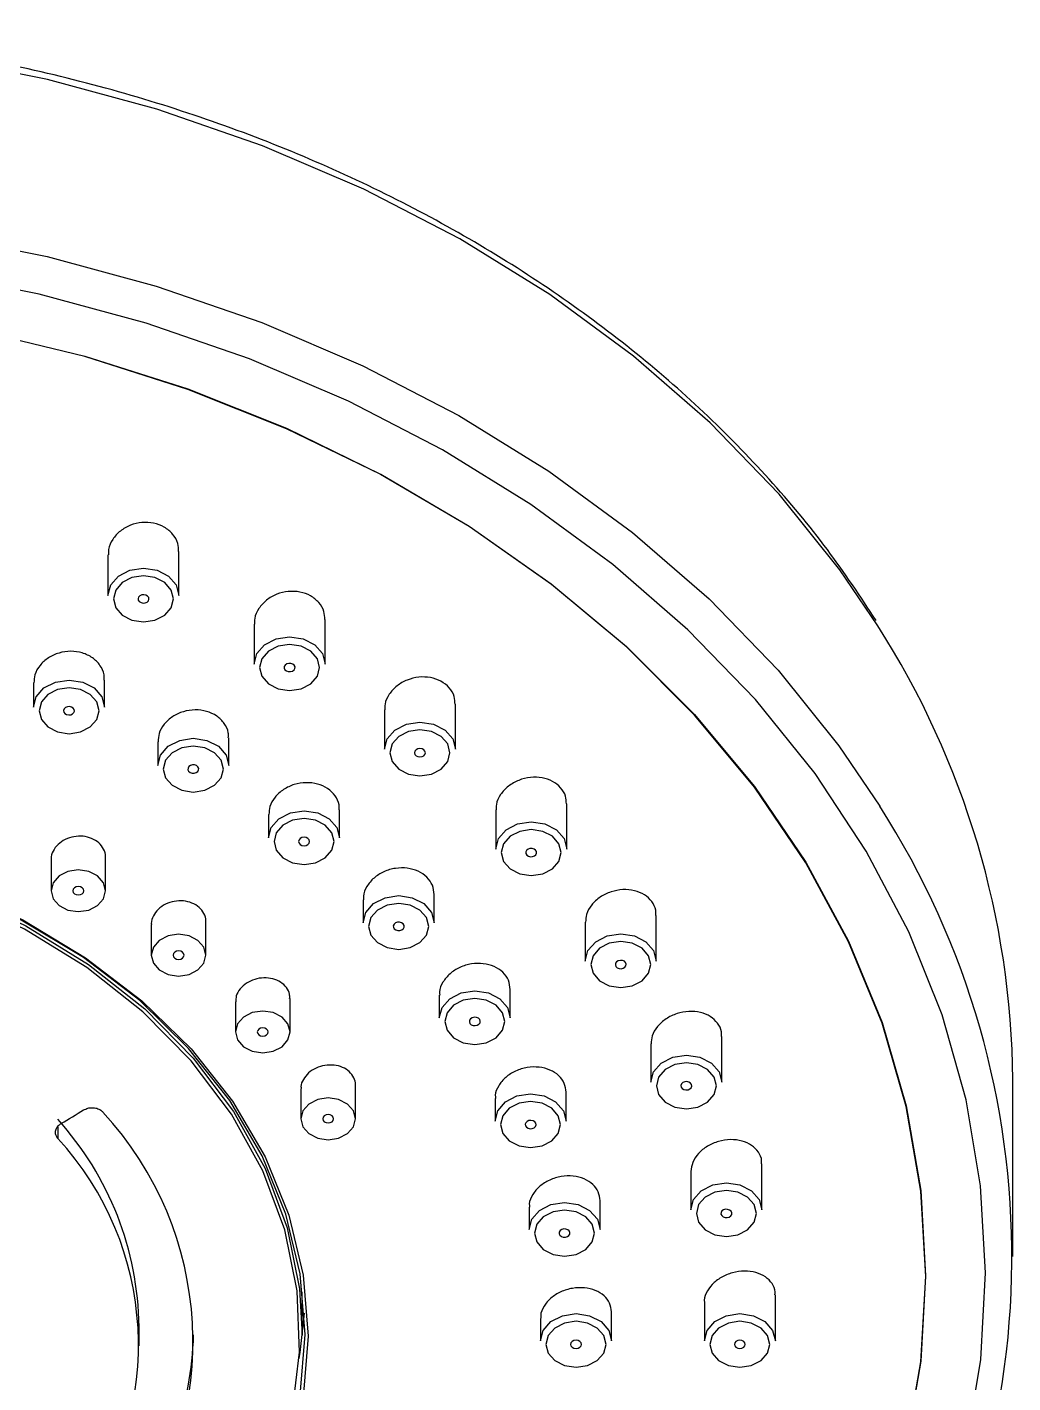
# Model space of a CAD drawing. Extents: x -2463 to 697, y 0 to 2315.
# Drawn here: x -1622.96 to -1586.85, y 1181.13 to 1230.79 of the extents above; entities that cross this region are included whole.
import ezdxf

# ---------------------------------------------------------------- set-up
doc = ezdxf.new("R2010")
doc.units = 0
doc.header["$LTSCALE"] = 10
doc.header["$MEASUREMENT"] = 0
doc.layers.get('0').update_dxf_attribs({"linetype": 'CONTINUOUS'})

msp = doc.modelspace()

# ---------------------------------------------------------------- linework, layer by layer
at = {"color": 7, "linetype": 'Continuous', "lineweight": 25}
for p, q in [((-1619.995, 1211.46), (-1619.995, 1209.977)), ((-1617.395, 1209.977), (-1617.395, 1211.587)), ((-1614.643, 1208.929), (-1614.643, 1207.464)), ((-1612.043, 1207.464), (-1612.043, 1209.094)), ((-1622.719, 1206.77), (-1622.719, 1205.881)), ((-1620.119, 1205.881), (-1620.119, 1206.877)), ((-1609.87, 1205.79), (-1609.87, 1204.342)), ((-1607.27, 1204.342), (-1607.27, 1205.988)), ((-1615.57, 1203.746), (-1615.57, 1204.758)), ((-1618.17, 1204.618), (-1618.17, 1203.746)), ((-1603.194, 1200.685), (-1603.194, 1202.346)), ((-1614.113, 1201.95), (-1614.113, 1201.092)), ((-1611.513, 1201.092), (-1611.513, 1202.118)), ((-1605.794, 1202.119), (-1605.794, 1200.685)), ((-1622.081, 1200.288), (-1622.081, 1199.16)), ((-1620.081, 1199.16), (-1620.081, 1200.373)), ((-1610.648, 1198.83), (-1610.648, 1197.984)), ((-1608.048, 1197.984), (-1608.048, 1199.023)), ((-1599.914, 1196.586), (-1599.914, 1198.257)), ((-1618.409, 1197.917), (-1618.409, 1196.799)), ((-1616.409, 1196.799), (-1616.409, 1198.022)), ((-1602.514, 1198.007), (-1602.514, 1196.586)), ((-1607.86, 1195.336), (-1607.86, 1194.499)), ((-1605.26, 1194.499), (-1605.26, 1195.548)), ((-1615.328, 1195.096), (-1615.328, 1193.986)), ((-1613.328, 1193.986), (-1613.328, 1195.217)), ((-1597.512, 1192.143), (-1597.512, 1193.824)), ((-1600.112, 1193.557), (-1600.112, 1192.143)), ((-1612.931, 1191.909), (-1612.931, 1190.806)), ((-1610.931, 1190.806), (-1610.931, 1192.044)), ((-1603.218, 1190.723), (-1603.218, 1191.78)), ((-1586.854, 1185.76), (-1586.854, 1192.247)), ((-1605.818, 1191.553), (-1605.818, 1190.723)), ((-1598.647, 1188.875), (-1598.647, 1187.468)), ((-1596.047, 1187.468), (-1596.047, 1189.153)), ((-1601.973, 1186.749), (-1601.973, 1187.81)), ((-1604.573, 1187.574), (-1604.573, 1186.749)), ((-1612.879, 1182.885), (-1612.879, 1184.474)), ((-1595.554, 1182.675), (-1595.554, 1184.362)), ((-1598.154, 1184.08), (-1598.154, 1182.675)), ((-1604.154, 1183.498), (-1604.154, 1182.675)), ((-1601.554, 1182.675), (-1601.554, 1183.737)), ((-1618.854, 1182.488), (-1618.854, 1183.189))]:
    msp.add_line(p, q, dxfattribs=at)
at = {"color": 8, "linetype": 'Continuous', "lineweight": 25}
msp.add_line((-1621.836, 1190.516), (-1621.836, 1190.089), dxfattribs=at)
at = {"color": 8, "linetype": 'Continuous', "lineweight": 25, "flags": 128}
for points in [[(-1591.801, 1208.857), (-1593.193, 1210.912), (-1595.417, 1213.682), (-1597.941, 1216.298), (-1600.745, 1218.74), (-1603.809, 1220.992), (-1607.112, 1223.036), (-1610.629, 1224.858), (-1614.335, 1226.445), (-1618.204, 1227.785), (-1622.207, 1228.869), (-1626.316, 1229.689), (-1630.501, 1230.239), (-1634.731, 1230.515), (-1638.977, 1230.515), (-1643.208, 1230.239), (-1647.393, 1229.689), (-1651.501, 1228.869), (-1655.505, 1227.785), (-1659.373, 1226.445), (-1663.08, 1224.858)], [(-1663.05, 1218.385), (-1659.347, 1219.968), (-1655.482, 1221.305), (-1651.483, 1222.386), (-1647.379, 1223.204), (-1643.2, 1223.753), (-1638.974, 1224.028), (-1634.734, 1224.028), (-1630.509, 1223.753), (-1626.329, 1223.204), (-1622.225, 1222.386), (-1618.226, 1221.305), (-1614.362, 1219.968), (-1610.659, 1218.385), (-1607.144, 1216.567), (-1603.844, 1214.528), (-1600.78, 1212.282), (-1597.976, 1209.845), (-1595.452, 1207.235), (-1593.226, 1204.47), (-1591.731, 1202.259)]]:
    msp.add_lwpolyline(points, dxfattribs=at)
at = {"color": 7, "linetype": 'Continuous', "lineweight": 25, "flags": 128}
for points in [[(-1588.547, 1178.828), (-1588.025, 1181.987), (-1587.854, 1185.167), (-1588.036, 1188.348), (-1588.569, 1191.505), (-1589.449, 1194.616), (-1590.67, 1197.659), (-1592.224, 1200.612), (-1594.098, 1203.453), (-1596.28, 1206.162), (-1598.754, 1208.72), (-1601.502, 1211.109), (-1604.504, 1213.31), (-1607.739, 1215.308), (-1611.183, 1217.09), (-1614.812, 1218.641), (-1618.599, 1219.951), (-1622.518, 1221.011), (-1626.54, 1221.812)], [(-1590.759, 1178.801), (-1590.226, 1181.903), (-1590.048, 1185.028), (-1590.226, 1188.153), (-1590.759, 1191.254), (-1591.643, 1194.308), (-1592.871, 1197.291), (-1594.433, 1200.181), (-1596.319, 1202.955), (-1598.513, 1205.594), (-1600.998, 1208.075), (-1603.757, 1210.381), (-1606.768, 1212.495), (-1610.007, 1214.399), (-1613.451, 1216.08), (-1617.073, 1217.524), (-1620.845, 1218.721), (-1624.74, 1219.662), (-1628.726, 1220.339), (-1632.775, 1220.747), (-1636.854, 1220.883)], [(-1624.741, 1219.684), (-1620.847, 1218.744), (-1617.075, 1217.547), (-1613.453, 1216.102), (-1610.009, 1214.422), (-1606.77, 1212.518), (-1603.76, 1210.405), (-1601.001, 1208.099), (-1598.516, 1205.617), (-1596.322, 1202.979), (-1594.437, 1200.205), (-1592.874, 1197.315), (-1591.646, 1194.332), (-1590.763, 1191.279), (-1590.23, 1188.178), (-1590.052, 1185.053), (-1590.23, 1181.928), (-1590.763, 1178.827)], [(-1619.995, 1209.977), (-1619.896, 1210.358), (-1619.614, 1210.681), (-1619.192, 1210.897), (-1618.695, 1210.973), (-1618.197, 1210.897), (-1617.775, 1210.681), (-1617.494, 1210.358), (-1617.395, 1209.977)], [(-1618.695, 1209.006), (-1618.274, 1209.07), (-1617.917, 1209.252), (-1617.678, 1209.526), (-1617.595, 1209.848), (-1617.678, 1210.171), (-1617.917, 1210.444), (-1618.274, 1210.627), (-1618.695, 1210.691), (-1619.116, 1210.627), (-1619.472, 1210.444), (-1619.711, 1210.171), (-1619.795, 1209.848), (-1619.711, 1209.526), (-1619.472, 1209.252), (-1619.116, 1209.07), (-1618.695, 1209.006)], [(-1618.785, 1209.712), (-1618.71, 1209.695), (-1618.633, 1209.702), (-1618.565, 1209.732), (-1618.516, 1209.779), (-1618.495, 1209.836), (-1618.504, 1209.895), (-1618.543, 1209.948), (-1618.604, 1209.985), (-1618.679, 1210.001), (-1618.756, 1209.994), (-1618.825, 1209.965), (-1618.873, 1209.918), (-1618.894, 1209.86), (-1618.885, 1209.801), (-1618.847, 1209.749), (-1618.785, 1209.712)], [(-1614.643, 1207.464), (-1614.544, 1207.846), (-1614.262, 1208.169), (-1613.84, 1208.384), (-1613.343, 1208.46), (-1612.845, 1208.384), (-1612.424, 1208.169), (-1612.142, 1207.846), (-1612.043, 1207.464)], [(-1613.343, 1206.493), (-1612.922, 1206.557), (-1612.565, 1206.74), (-1612.327, 1207.013), (-1612.243, 1207.336), (-1612.327, 1207.658), (-1612.565, 1207.932), (-1612.922, 1208.114), (-1613.343, 1208.179), (-1613.764, 1208.114), (-1614.121, 1207.932), (-1614.359, 1207.658), (-1614.443, 1207.336), (-1614.359, 1207.013), (-1614.121, 1206.74), (-1613.764, 1206.557), (-1613.343, 1206.493)], [(-1613.46, 1207.212), (-1613.39, 1207.187), (-1613.312, 1207.185), (-1613.238, 1207.205), (-1613.181, 1207.246), (-1613.148, 1207.3), (-1613.145, 1207.36), (-1613.172, 1207.416), (-1613.225, 1207.46), (-1613.296, 1207.485), (-1613.374, 1207.487), (-1613.447, 1207.466), (-1613.505, 1207.426), (-1613.537, 1207.372), (-1613.54, 1207.312), (-1613.513, 1207.256), (-1613.46, 1207.212)], [(-1622.719, 1205.881), (-1622.62, 1206.263), (-1622.338, 1206.586), (-1621.916, 1206.801), (-1621.419, 1206.877), (-1620.921, 1206.801), (-1620.499, 1206.586), (-1620.218, 1206.263), (-1620.119, 1205.881)], [(-1621.419, 1204.91), (-1620.998, 1204.974), (-1620.641, 1205.157), (-1620.402, 1205.43), (-1620.319, 1205.753), (-1620.402, 1206.075), (-1620.641, 1206.349), (-1620.998, 1206.531), (-1621.419, 1206.595), (-1621.84, 1206.531), (-1622.196, 1206.349), (-1622.435, 1206.075), (-1622.519, 1205.753), (-1622.435, 1205.43), (-1622.196, 1205.157), (-1621.84, 1204.974), (-1621.419, 1204.91)], [(-1621.509, 1205.616), (-1621.434, 1205.6), (-1621.357, 1205.607), (-1621.289, 1205.636), (-1621.24, 1205.683), (-1621.219, 1205.741), (-1621.228, 1205.8), (-1621.266, 1205.852), (-1621.328, 1205.889), (-1621.403, 1205.906), (-1621.48, 1205.899), (-1621.548, 1205.869), (-1621.597, 1205.822), (-1621.618, 1205.765), (-1621.609, 1205.706), (-1621.571, 1205.653), (-1621.509, 1205.616)], [(-1609.87, 1204.342), (-1609.771, 1204.723), (-1609.489, 1205.046), (-1609.067, 1205.262), (-1608.57, 1205.338), (-1608.072, 1205.262), (-1607.651, 1205.046), (-1607.369, 1204.723), (-1607.27, 1204.342)], [(-1618.17, 1203.746), (-1618.071, 1204.127), (-1617.789, 1204.45), (-1617.367, 1204.666), (-1616.87, 1204.742), (-1616.372, 1204.666), (-1615.95, 1204.45), (-1615.668, 1204.127), (-1615.57, 1203.746)], [(-1608.57, 1203.371), (-1608.149, 1203.435), (-1607.792, 1203.617), (-1607.554, 1203.891), (-1607.47, 1204.213), (-1607.554, 1204.536), (-1607.792, 1204.809), (-1608.149, 1204.992), (-1608.57, 1205.056), (-1608.991, 1204.992), (-1609.348, 1204.809), (-1609.586, 1204.536), (-1609.67, 1204.213), (-1609.586, 1203.891), (-1609.348, 1203.617), (-1608.991, 1203.435), (-1608.57, 1203.371)], [(-1616.87, 1202.775), (-1616.449, 1202.839), (-1616.092, 1203.022), (-1615.853, 1203.295), (-1615.77, 1203.617), (-1615.853, 1203.94), (-1616.092, 1204.213), (-1616.449, 1204.396), (-1616.87, 1204.46), (-1617.29, 1204.396), (-1617.647, 1204.213), (-1617.886, 1203.94), (-1617.97, 1203.617), (-1617.886, 1203.295), (-1617.647, 1203.022), (-1617.29, 1202.839), (-1616.87, 1202.775)], [(-1608.711, 1204.105), (-1608.646, 1204.072), (-1608.57, 1204.06), (-1608.493, 1204.072), (-1608.429, 1204.105), (-1608.385, 1204.154), (-1608.37, 1204.213), (-1608.385, 1204.272), (-1608.429, 1204.321), (-1608.493, 1204.355), (-1608.57, 1204.366), (-1608.646, 1204.355), (-1608.711, 1204.321), (-1608.755, 1204.272), (-1608.77, 1204.213), (-1608.755, 1204.154), (-1608.711, 1204.105)], [(-1616.987, 1203.493), (-1616.916, 1203.468), (-1616.838, 1203.466), (-1616.765, 1203.487), (-1616.708, 1203.527), (-1616.675, 1203.582), (-1616.672, 1203.641), (-1616.699, 1203.697), (-1616.752, 1203.741), (-1616.823, 1203.766), (-1616.901, 1203.769), (-1616.974, 1203.748), (-1617.031, 1203.707), (-1617.064, 1203.653), (-1617.067, 1203.593), (-1617.04, 1203.537), (-1616.987, 1203.493)], [(-1614.113, 1201.092), (-1614.014, 1201.473), (-1613.732, 1201.796), (-1613.31, 1202.012), (-1612.813, 1202.088), (-1612.315, 1202.012), (-1611.893, 1201.796), (-1611.612, 1201.473), (-1611.513, 1201.092)], [(-1612.813, 1200.12), (-1612.392, 1200.185), (-1612.035, 1200.367), (-1611.796, 1200.641), (-1611.713, 1200.963), (-1611.796, 1201.286), (-1612.035, 1201.559), (-1612.392, 1201.742), (-1612.813, 1201.806), (-1613.234, 1201.742), (-1613.59, 1201.559), (-1613.829, 1201.286), (-1613.913, 1200.963), (-1613.829, 1200.641), (-1613.59, 1200.367), (-1613.234, 1200.185), (-1612.813, 1200.12)], [(-1636.854, 1201.367), (-1633.939, 1201.232), (-1631.066, 1200.829), (-1628.278, 1200.163), (-1625.615, 1199.245), (-1623.116, 1198.088), (-1620.817, 1196.708), (-1618.751, 1195.126), (-1616.95, 1193.365), (-1615.439, 1191.45), (-1614.241, 1189.41), (-1613.372, 1187.274), (-1612.846, 1185.074), (-1612.669, 1182.841), (-1612.846, 1180.607)], [(-1612.955, 1180.682), (-1612.779, 1182.905), (-1612.955, 1185.128), (-1613.479, 1187.318), (-1614.344, 1189.444), (-1615.537, 1191.475), (-1617.041, 1193.381), (-1618.834, 1195.134), (-1620.89, 1196.709), (-1623.178, 1198.082), (-1625.666, 1199.235), (-1628.317, 1200.149), (-1631.093, 1200.811), (-1633.952, 1201.213), (-1636.854, 1201.347)], [(-1636.854, 1201.251), (-1633.908, 1201.112), (-1631.006, 1200.696), (-1628.194, 1200.011), (-1625.512, 1199.066), (-1623.002, 1197.875), (-1620.702, 1196.458), (-1618.648, 1194.834), (-1616.869, 1193.03), (-1615.393, 1191.071), (-1614.242, 1188.989), (-1613.434, 1186.814), (-1612.982, 1184.58), (-1612.879, 1182.885)], [(-1605.794, 1200.685), (-1605.695, 1201.067), (-1605.413, 1201.39), (-1604.991, 1201.605), (-1604.494, 1201.681), (-1603.996, 1201.605), (-1603.574, 1201.39), (-1603.293, 1201.067), (-1603.194, 1200.685)], [(-1604.494, 1199.714), (-1604.073, 1199.778), (-1603.716, 1199.961), (-1603.477, 1200.234), (-1603.394, 1200.557), (-1603.477, 1200.879), (-1603.716, 1201.153), (-1604.073, 1201.335), (-1604.494, 1201.4), (-1604.914, 1201.335), (-1605.271, 1201.153), (-1605.51, 1200.879), (-1605.594, 1200.557), (-1605.51, 1200.234), (-1605.271, 1199.961), (-1604.914, 1199.778), (-1604.494, 1199.714)], [(-1613.252, 1180.015), (-1612.981, 1182.258), (-1613.071, 1184.509), (-1613.522, 1186.735), (-1614.327, 1188.902), (-1615.473, 1190.977), (-1616.944, 1192.928), (-1618.716, 1194.725), (-1620.763, 1196.343), (-1623.054, 1197.755), (-1625.554, 1198.941), (-1628.226, 1199.882), (-1631.028, 1200.565), (-1633.919, 1200.979), (-1636.854, 1201.118)], [(-1612.954, 1200.855), (-1612.889, 1200.822), (-1612.813, 1200.81), (-1612.736, 1200.822), (-1612.671, 1200.855), (-1612.628, 1200.904), (-1612.613, 1200.963), (-1612.628, 1201.022), (-1612.671, 1201.071), (-1612.736, 1201.105), (-1612.813, 1201.116), (-1612.889, 1201.105), (-1612.954, 1201.071), (-1612.997, 1201.022), (-1613.013, 1200.963), (-1612.997, 1200.904), (-1612.954, 1200.855)], [(-1604.655, 1200.467), (-1604.598, 1200.426), (-1604.525, 1200.406), (-1604.447, 1200.408), (-1604.376, 1200.433), (-1604.323, 1200.477), (-1604.296, 1200.533), (-1604.299, 1200.593), (-1604.332, 1200.647), (-1604.389, 1200.688), (-1604.462, 1200.708), (-1604.54, 1200.706), (-1604.611, 1200.681), (-1604.664, 1200.637), (-1604.691, 1200.581), (-1604.688, 1200.521), (-1604.655, 1200.467)], [(-1621.081, 1198.394), (-1620.698, 1198.452), (-1620.374, 1198.618), (-1620.157, 1198.867), (-1620.081, 1199.16), (-1620.157, 1199.453), (-1620.374, 1199.701), (-1620.698, 1199.867), (-1621.081, 1199.926), (-1621.464, 1199.867), (-1621.788, 1199.701), (-1622.005, 1199.453), (-1622.081, 1199.16), (-1622.005, 1198.867), (-1621.788, 1198.618), (-1621.464, 1198.452), (-1621.081, 1198.394)], [(-1621.081, 1199.007), (-1621.004, 1199.018), (-1620.939, 1199.051), (-1620.896, 1199.101), (-1620.881, 1199.16), (-1620.896, 1199.218), (-1620.939, 1199.268), (-1621.004, 1199.301), (-1621.081, 1199.313), (-1621.157, 1199.301), (-1621.222, 1199.268), (-1621.266, 1199.218), (-1621.281, 1199.16), (-1621.266, 1199.101), (-1621.222, 1199.051), (-1621.157, 1199.018), (-1621.081, 1199.007)], [(-1610.648, 1197.984), (-1610.549, 1198.365), (-1610.267, 1198.688), (-1609.845, 1198.904), (-1609.348, 1198.98), (-1608.85, 1198.904), (-1608.428, 1198.688), (-1608.147, 1198.365), (-1608.048, 1197.984), (-1608.048, 1197.984)], [(-1609.348, 1197.013), (-1608.927, 1197.077), (-1608.57, 1197.259), (-1608.331, 1197.533), (-1608.248, 1197.855), (-1608.331, 1198.178), (-1608.57, 1198.451), (-1608.927, 1198.634), (-1609.348, 1198.698), (-1609.769, 1198.634), (-1610.125, 1198.451), (-1610.364, 1198.178), (-1610.448, 1197.855), (-1610.364, 1197.533), (-1610.125, 1197.259), (-1609.769, 1197.077), (-1609.348, 1197.013)], [(-1609.509, 1197.765), (-1609.452, 1197.725), (-1609.379, 1197.704), (-1609.301, 1197.706), (-1609.23, 1197.731), (-1609.177, 1197.775), (-1609.15, 1197.831), (-1609.153, 1197.891), (-1609.186, 1197.945), (-1609.243, 1197.986), (-1609.316, 1198.007), (-1609.394, 1198.004), (-1609.465, 1197.979), (-1609.518, 1197.935), (-1609.545, 1197.879), (-1609.542, 1197.82), (-1609.509, 1197.765)], [(-1617.409, 1196.033), (-1617.026, 1196.092), (-1616.702, 1196.258), (-1616.485, 1196.506), (-1616.409, 1196.799), (-1616.485, 1197.093), (-1616.702, 1197.341), (-1617.026, 1197.507), (-1617.409, 1197.565), (-1617.791, 1197.507), (-1618.116, 1197.341), (-1618.333, 1197.093), (-1618.409, 1196.799), (-1618.333, 1196.506), (-1618.116, 1196.258), (-1617.791, 1196.092), (-1617.409, 1196.033)], [(-1602.514, 1196.586), (-1602.415, 1196.967), (-1602.133, 1197.29), (-1601.711, 1197.506), (-1601.214, 1197.582), (-1600.716, 1197.506), (-1600.295, 1197.29), (-1600.013, 1196.967), (-1599.914, 1196.586), (-1599.914, 1196.586)], [(-1601.214, 1195.615), (-1600.793, 1195.679), (-1600.436, 1195.861), (-1600.198, 1196.135), (-1600.114, 1196.457), (-1600.198, 1196.78), (-1600.436, 1197.053), (-1600.793, 1197.236), (-1601.214, 1197.3), (-1601.635, 1197.236), (-1601.992, 1197.053), (-1602.23, 1196.78), (-1602.314, 1196.457), (-1602.23, 1196.135), (-1601.992, 1195.861), (-1601.635, 1195.679), (-1601.214, 1195.615)], [(-1617.409, 1196.646), (-1617.332, 1196.658), (-1617.267, 1196.691), (-1617.224, 1196.741), (-1617.209, 1196.799), (-1617.224, 1196.858), (-1617.267, 1196.908), (-1617.332, 1196.941), (-1617.409, 1196.953), (-1617.485, 1196.941), (-1617.55, 1196.908), (-1617.594, 1196.858), (-1617.609, 1196.799), (-1617.594, 1196.741), (-1617.55, 1196.691), (-1617.485, 1196.658), (-1617.409, 1196.646)], [(-1601.392, 1196.388), (-1601.344, 1196.341), (-1601.276, 1196.311), (-1601.198, 1196.304), (-1601.123, 1196.321), (-1601.062, 1196.358), (-1601.024, 1196.41), (-1601.015, 1196.469), (-1601.036, 1196.527), (-1601.084, 1196.574), (-1601.152, 1196.603), (-1601.23, 1196.61), (-1601.305, 1196.594), (-1601.366, 1196.557), (-1601.404, 1196.505), (-1601.413, 1196.445), (-1601.392, 1196.388)], [(-1607.86, 1194.499), (-1607.761, 1194.88), (-1607.479, 1195.203), (-1607.057, 1195.419), (-1606.56, 1195.495), (-1606.063, 1195.419), (-1605.641, 1195.203), (-1605.359, 1194.88), (-1605.26, 1194.499), (-1605.26, 1194.499)], [(-1614.328, 1193.22), (-1613.945, 1193.279), (-1613.62, 1193.445), (-1613.404, 1193.693), (-1613.328, 1193.986), (-1613.404, 1194.28), (-1613.62, 1194.528), (-1613.945, 1194.694), (-1614.328, 1194.752), (-1614.71, 1194.694), (-1615.035, 1194.528), (-1615.251, 1194.28), (-1615.328, 1193.986), (-1615.251, 1193.693), (-1615.035, 1193.445), (-1614.71, 1193.279), (-1614.328, 1193.22)], [(-1606.56, 1193.528), (-1606.139, 1193.592), (-1605.782, 1193.775), (-1605.544, 1194.048), (-1605.46, 1194.371), (-1605.544, 1194.693), (-1605.782, 1194.966), (-1606.139, 1195.149), (-1606.56, 1195.213), (-1606.981, 1195.149), (-1607.338, 1194.966), (-1607.576, 1194.693), (-1607.66, 1194.371), (-1607.576, 1194.048), (-1607.338, 1193.775), (-1606.981, 1193.592), (-1606.56, 1193.528)], [(-1606.738, 1194.301), (-1606.69, 1194.254), (-1606.622, 1194.225), (-1606.544, 1194.218), (-1606.469, 1194.234), (-1606.408, 1194.271), (-1606.37, 1194.323), (-1606.361, 1194.383), (-1606.382, 1194.44), (-1606.43, 1194.487), (-1606.498, 1194.516), (-1606.576, 1194.523), (-1606.651, 1194.507), (-1606.712, 1194.47), (-1606.75, 1194.418), (-1606.759, 1194.359), (-1606.738, 1194.301)], [(-1614.328, 1193.833), (-1614.251, 1193.845), (-1614.186, 1193.878), (-1614.143, 1193.928), (-1614.128, 1193.986), (-1614.143, 1194.045), (-1614.186, 1194.095), (-1614.251, 1194.128), (-1614.328, 1194.14), (-1614.404, 1194.128), (-1614.469, 1194.095), (-1614.512, 1194.045), (-1614.528, 1193.986), (-1614.512, 1193.928), (-1614.469, 1193.878), (-1614.404, 1193.845), (-1614.328, 1193.833)], [(-1600.112, 1192.143), (-1600.013, 1192.525), (-1599.731, 1192.848), (-1599.309, 1193.064), (-1598.812, 1193.139), (-1598.314, 1193.064), (-1597.893, 1192.848), (-1597.611, 1192.525), (-1597.512, 1192.143), (-1597.512, 1192.143)], [(-1598.812, 1191.172), (-1598.391, 1191.236), (-1598.034, 1191.419), (-1597.796, 1191.692), (-1597.712, 1192.015), (-1597.796, 1192.337), (-1598.034, 1192.611), (-1598.391, 1192.793), (-1598.812, 1192.858), (-1599.233, 1192.793), (-1599.59, 1192.611), (-1599.828, 1192.337), (-1599.912, 1192.015), (-1599.828, 1191.692), (-1599.59, 1191.419), (-1599.233, 1191.236), (-1598.812, 1191.172)], [(-1599.002, 1191.968), (-1598.964, 1191.915), (-1598.903, 1191.878), (-1598.828, 1191.862), (-1598.75, 1191.869), (-1598.682, 1191.898), (-1598.634, 1191.945), (-1598.613, 1192.003), (-1598.622, 1192.062), (-1598.66, 1192.114), (-1598.721, 1192.151), (-1598.796, 1192.168), (-1598.874, 1192.161), (-1598.942, 1192.131), (-1598.99, 1192.084), (-1599.011, 1192.027), (-1599.002, 1191.968)], [(-1611.931, 1190.04), (-1611.548, 1190.099), (-1611.224, 1190.265), (-1611.007, 1190.513), (-1610.931, 1190.806), (-1611.007, 1191.099), (-1611.224, 1191.348), (-1611.548, 1191.514), (-1611.931, 1191.572), (-1612.313, 1191.514), (-1612.638, 1191.348), (-1612.855, 1191.099), (-1612.931, 1190.806), (-1612.855, 1190.513), (-1612.638, 1190.265), (-1612.313, 1190.099), (-1611.931, 1190.04)], [(-1605.818, 1190.723), (-1605.719, 1191.104), (-1605.438, 1191.427), (-1605.016, 1191.643), (-1604.518, 1191.719), (-1604.021, 1191.643), (-1603.599, 1191.427), (-1603.317, 1191.104), (-1603.218, 1190.723)], [(-1604.518, 1189.752), (-1604.097, 1189.816), (-1603.74, 1189.999), (-1603.502, 1190.272), (-1603.418, 1190.595), (-1603.502, 1190.917), (-1603.74, 1191.19), (-1604.097, 1191.373), (-1604.518, 1191.437), (-1604.939, 1191.373), (-1605.296, 1191.19), (-1605.535, 1190.917), (-1605.618, 1190.595), (-1605.535, 1190.272), (-1605.296, 1189.999), (-1604.939, 1189.816), (-1604.518, 1189.752)], [(-1611.931, 1190.653), (-1611.854, 1190.665), (-1611.789, 1190.698), (-1611.746, 1190.748), (-1611.731, 1190.806), (-1611.746, 1190.865), (-1611.789, 1190.915), (-1611.854, 1190.948), (-1611.931, 1190.96), (-1612.007, 1190.948), (-1612.072, 1190.915), (-1612.116, 1190.865), (-1612.131, 1190.806), (-1612.116, 1190.748), (-1612.072, 1190.698), (-1612.007, 1190.665), (-1611.931, 1190.653)], [(-1604.709, 1190.547), (-1604.67, 1190.495), (-1604.609, 1190.458), (-1604.534, 1190.442), (-1604.457, 1190.449), (-1604.388, 1190.478), (-1604.34, 1190.525), (-1604.319, 1190.583), (-1604.328, 1190.642), (-1604.366, 1190.694), (-1604.428, 1190.731), (-1604.503, 1190.747), (-1604.58, 1190.74), (-1604.648, 1190.711), (-1604.697, 1190.664), (-1604.718, 1190.607), (-1604.709, 1190.547)], [(-1598.647, 1187.468), (-1598.548, 1187.849), (-1598.266, 1188.172), (-1597.844, 1188.388), (-1597.347, 1188.464), (-1596.849, 1188.388), (-1596.427, 1188.172), (-1596.146, 1187.849), (-1596.047, 1187.468)], [(-1597.347, 1186.497), (-1596.926, 1186.561), (-1596.569, 1186.744), (-1596.33, 1187.017), (-1596.247, 1187.34), (-1596.33, 1187.662), (-1596.569, 1187.935), (-1596.926, 1188.118), (-1597.347, 1188.182), (-1597.768, 1188.118), (-1598.125, 1187.935), (-1598.363, 1187.662), (-1598.447, 1187.34), (-1598.363, 1187.017), (-1598.125, 1186.744), (-1597.768, 1186.561), (-1597.347, 1186.497)], [(-1604.573, 1186.749), (-1604.474, 1187.13), (-1604.192, 1187.453), (-1603.77, 1187.669), (-1603.273, 1187.745), (-1602.775, 1187.669), (-1602.354, 1187.453), (-1602.072, 1187.13), (-1601.973, 1186.749), (-1601.973, 1186.749)], [(-1603.273, 1185.778), (-1602.852, 1185.842), (-1602.495, 1186.025), (-1602.257, 1186.298), (-1602.173, 1186.621), (-1602.257, 1186.943), (-1602.495, 1187.216), (-1602.852, 1187.399), (-1603.273, 1187.463), (-1603.694, 1187.399), (-1604.051, 1187.216), (-1604.289, 1186.943), (-1604.373, 1186.621), (-1604.289, 1186.298), (-1604.051, 1186.025), (-1603.694, 1185.842), (-1603.273, 1185.778)], [(-1597.544, 1187.316), (-1597.517, 1187.259), (-1597.464, 1187.216), (-1597.393, 1187.191), (-1597.315, 1187.188), (-1597.242, 1187.209), (-1597.185, 1187.249), (-1597.152, 1187.304), (-1597.149, 1187.364), (-1597.176, 1187.42), (-1597.229, 1187.464), (-1597.3, 1187.489), (-1597.378, 1187.491), (-1597.451, 1187.47), (-1597.509, 1187.43), (-1597.541, 1187.375), (-1597.544, 1187.316)], [(-1603.47, 1186.597), (-1603.443, 1186.54), (-1603.39, 1186.497), (-1603.32, 1186.472), (-1603.242, 1186.469), (-1603.168, 1186.49), (-1603.111, 1186.53), (-1603.078, 1186.585), (-1603.075, 1186.644), (-1603.102, 1186.701), (-1603.155, 1186.745), (-1603.226, 1186.77), (-1603.304, 1186.772), (-1603.377, 1186.751), (-1603.435, 1186.711), (-1603.467, 1186.656), (-1603.47, 1186.597)], [(-1612.992, 1182.031), (-1612.955, 1182.252), (-1612.801, 1183.69)], [(-1604.154, 1182.675), (-1604.055, 1183.056), (-1603.773, 1183.379), (-1603.352, 1183.595), (-1602.854, 1183.671), (-1602.357, 1183.595), (-1601.935, 1183.379), (-1601.653, 1183.056), (-1601.554, 1182.675)], [(-1602.854, 1181.704), (-1602.433, 1181.768), (-1602.076, 1181.95), (-1601.838, 1182.224), (-1601.754, 1182.546), (-1601.838, 1182.869), (-1602.076, 1183.142), (-1602.433, 1183.325), (-1602.854, 1183.389), (-1603.275, 1183.325), (-1603.632, 1183.142), (-1603.87, 1182.869), (-1603.954, 1182.546), (-1603.87, 1182.224), (-1603.632, 1181.95), (-1603.275, 1181.768), (-1602.854, 1181.704)], [(-1598.154, 1182.675), (-1598.055, 1183.056), (-1597.773, 1183.379), (-1597.352, 1183.595), (-1596.854, 1183.671), (-1596.357, 1183.595), (-1595.935, 1183.379), (-1595.653, 1183.056), (-1595.554, 1182.675)], [(-1596.854, 1181.704), (-1596.433, 1181.768), (-1596.076, 1181.95), (-1595.838, 1182.224), (-1595.754, 1182.546), (-1595.838, 1182.869), (-1596.076, 1183.142), (-1596.433, 1183.325), (-1596.854, 1183.389), (-1597.275, 1183.325), (-1597.632, 1183.142), (-1597.87, 1182.869), (-1597.954, 1182.546), (-1597.87, 1182.224), (-1597.632, 1181.95), (-1597.275, 1181.768), (-1596.854, 1181.704)], [(-1603.054, 1182.546), (-1603.039, 1182.487), (-1602.996, 1182.438), (-1602.931, 1182.405), (-1602.854, 1182.393), (-1602.778, 1182.405), (-1602.713, 1182.438), (-1602.669, 1182.487), (-1602.654, 1182.546), (-1602.669, 1182.605), (-1602.713, 1182.654), (-1602.778, 1182.688), (-1602.854, 1182.699), (-1602.931, 1182.688), (-1602.996, 1182.654), (-1603.039, 1182.605), (-1603.054, 1182.546)], [(-1597.054, 1182.546), (-1597.039, 1182.487), (-1596.996, 1182.438), (-1596.931, 1182.405), (-1596.854, 1182.393), (-1596.778, 1182.405), (-1596.713, 1182.438), (-1596.669, 1182.487), (-1596.654, 1182.546), (-1596.669, 1182.605), (-1596.713, 1182.654), (-1596.778, 1182.688), (-1596.854, 1182.699), (-1596.931, 1182.688), (-1596.996, 1182.654), (-1597.039, 1182.605), (-1597.054, 1182.546)]]:
    msp.add_lwpolyline(points, dxfattribs=at)
at = {"color": 7, "linetype": 'Continuous', "lineweight": 25}
for centre, radius, start, end in [((-1618.181, 1191.96), 31.328, 0.525, 32.6405), ((-1617.45, 1185.754), 30.559, 326.4827, 32.6898), ((-1630.389, 1183.049), 11.535, 0.6927, 42.1452), ((-1829.041, 1537.745), 404.315, 300.85093, 300.98629), ((-1629.305, 1182.618), 12.425, 323.7633, 42.7608), ((-1630.057, 1182.513), 11.18, 323.8598, 42.6643), ((-1629.464, 1183.317), 12.613, 323.8197, 358.0601)]:
    msp.add_arc(centre, radius, start, end, dxfattribs=at)
for points, knots in [([(-1591.86, 1209.055), (-1592.438, 1209.929), (-1593.618, 1211.714), (-1595.745, 1214.26), (-1598.139, 1216.711), (-1600.785, 1219.004), (-1603.657, 1221.128), (-1606.741, 1223.07), (-1610.015, 1224.816), (-1613.459, 1226.356), (-1617.051, 1227.68), (-1620.768, 1228.78), (-1624.587, 1229.649), (-1628.483, 1230.281), (-1632.431, 1230.673), (-1636.408, 1230.822), (-1640.388, 1230.728), (-1644.346, 1230.39), (-1648.256, 1229.811), (-1652.095, 1228.994), (-1655.838, 1227.945), (-1659.461, 1226.67), (-1662.942, 1225.176), (-1666.259, 1223.473), (-1669.39, 1221.572), (-1672.315, 1219.484), (-1675.014, 1217.221), (-1677.478, 1214.802), (-1679.657, 1212.229), (-1681.096, 1210.321), (-1681.719, 1209.246), (-1681.8, 1209.106)], [0, 0, 0, 0, 0.0340097, 0.069483, 0.1049875, 0.1405187, 0.1760712, 0.2116394, 0.2472185, 0.2828055, 0.3183969, 0.3539909, 0.389586, 0.4251816, 0.4607775, 0.4963741, 0.5319717, 0.5675708, 0.6031716, 0.6387747, 0.6743803, 0.7099883, 0.7455983, 0.7812089, 0.8168177, 0.8524224, 0.8880185, 0.9236016, 0.959166, 0.9947047, 1, 1, 1, 1]), ([(-1617.408, 1211.586), (-1617.411, 1211.687), (-1617.42, 1211.914), (-1617.609, 1212.23), (-1617.918, 1212.489), (-1618.316, 1212.638), (-1618.751, 1212.663), (-1619.181, 1212.563), (-1619.56, 1212.347), (-1619.839, 1212.038), (-1619.988, 1211.724), (-1619.979, 1211.528), (-1619.976, 1211.46)], [0, 0, 0, 0, 0.085561, 0.193945, 0.300826, 0.406438, 0.511575, 0.617204, 0.72408, 0.832418, 0.941845, 1, 1, 1, 1]), ([(-1612.056, 1209.093), (-1612.059, 1209.192), (-1612.068, 1209.416), (-1612.256, 1209.725), (-1612.563, 1209.976), (-1612.958, 1210.118), (-1613.393, 1210.139), (-1613.823, 1210.035), (-1614.205, 1209.816), (-1614.486, 1209.505), (-1614.636, 1209.191), (-1614.627, 1208.996), (-1614.624, 1208.929)], [0, 0, 0, 0, 0.085077, 0.192789, 0.299021, 0.404297, 0.509544, 0.615676, 0.723227, 0.832155, 0.94178, 1, 1, 1, 1]), ([(-1620.137, 1206.877), (-1620.134, 1206.942), (-1620.124, 1207.132), (-1620.27, 1207.425), (-1620.546, 1207.707), (-1620.926, 1207.887), (-1621.357, 1207.949), (-1621.794, 1207.886), (-1622.192, 1207.704), (-1622.501, 1207.423), (-1622.692, 1207.096), (-1622.702, 1206.869), (-1622.706, 1206.769)], [0, 0, 0, 0, 0.055948, 0.164299, 0.271616, 0.377924, 0.483707, 0.589659, 0.696393, 0.804198, 0.912882, 1, 1, 1, 1]), ([(-1607.283, 1205.987), (-1607.287, 1206.083), (-1607.294, 1206.303), (-1607.48, 1206.604), (-1607.784, 1206.848), (-1608.177, 1206.985), (-1608.612, 1207.001), (-1609.044, 1206.895), (-1609.428, 1206.674), (-1609.711, 1206.363), (-1609.863, 1206.05), (-1609.854, 1205.857), (-1609.851, 1205.79)], [0, 0, 0, 0, 0.083948, 0.190966, 0.296666, 0.40181, 0.507361, 0.614104, 0.722323, 0.831672, 0.941308, 1, 1, 1, 1]), ([(-1615.588, 1204.758), (-1615.585, 1204.822), (-1615.575, 1205.009), (-1615.72, 1205.298), (-1615.995, 1205.573), (-1616.373, 1205.748), (-1616.803, 1205.804), (-1617.241, 1205.737), (-1617.64, 1205.553), (-1617.951, 1205.27), (-1618.143, 1204.943), (-1618.153, 1204.717), (-1618.157, 1204.617)], [0, 0, 0, 0, 0.055779, 0.163679, 0.270496, 0.376484, 0.482258, 0.588513, 0.695729, 0.803984, 0.912901, 1, 1, 1, 1]), ([(-1603.207, 1202.345), (-1603.21, 1202.438), (-1603.217, 1202.652), (-1603.399, 1202.944), (-1603.699, 1203.183), (-1604.09, 1203.315), (-1604.525, 1203.329), (-1604.959, 1203.221), (-1605.347, 1203), (-1605.632, 1202.69), (-1605.786, 1202.378), (-1605.778, 1202.187), (-1605.775, 1202.119)], [0, 0, 0, 0, 0.082061, 0.188433, 0.293766, 0.39897, 0.50498, 0.612384, 0.721193, 0.830785, 0.940205, 1, 1, 1, 1]), ([(-1611.531, 1202.118), (-1611.528, 1202.181), (-1611.518, 1202.366), (-1611.662, 1202.649), (-1611.935, 1202.917), (-1612.312, 1203.086), (-1612.741, 1203.138), (-1613.18, 1203.068), (-1613.581, 1202.882), (-1613.893, 1202.598), (-1614.086, 1202.271), (-1614.096, 1202.048), (-1614.101, 1201.949)], [0, 0, 0, 0, 0.055459, 0.162858, 0.269234, 0.375036, 0.48095, 0.587609, 0.695329, 0.803962, 0.912974, 1, 1, 1, 1]), ([(-1620.088, 1200.373), (-1620.086, 1200.387), (-1620.068, 1200.493), (-1620.144, 1200.69), (-1620.317, 1200.923), (-1620.586, 1201.088), (-1620.906, 1201.168), (-1621.246, 1201.155), (-1621.568, 1201.05), (-1621.839, 1200.863), (-1622.015, 1200.616), (-1622.093, 1200.411), (-1622.075, 1200.304), (-1622.073, 1200.289)], [0, 0, 0, 0, 0.015775, 0.123795, 0.231133, 0.33783, 0.444194, 0.55069, 0.657705, 0.765431, 0.873703, 0.98218, 1, 1, 1, 1]), ([(-1608.051, 1199.023), (-1608.063, 1199.137), (-1608.087, 1199.37), (-1608.303, 1199.67), (-1608.625, 1199.891), (-1609.03, 1200.005), (-1609.47, 1199.999), (-1609.899, 1199.873), (-1610.27, 1199.639), (-1610.527, 1199.323), (-1610.653, 1199.036), (-1610.635, 1198.873), (-1610.631, 1198.831)], [0, 0, 0, 0, 0.102843, 0.209317, 0.315167, 0.42106, 0.527648, 0.635283, 0.743863, 0.852887, 0.961638, 1, 1, 1, 1]), ([(-1616.416, 1198.023), (-1616.413, 1198.036), (-1616.395, 1198.14), (-1616.471, 1198.333), (-1616.643, 1198.562), (-1616.91, 1198.723), (-1617.23, 1198.801), (-1617.57, 1198.785), (-1617.893, 1198.679), (-1618.165, 1198.491), (-1618.342, 1198.245), (-1618.421, 1198.041), (-1618.403, 1197.934), (-1618.401, 1197.918)], [0, 0, 0, 0, 0.0150507, 0.1227384, 0.2297173, 0.3361929, 0.4425644, 0.5492889, 0.6566574, 0.7646975, 0.8731274, 0.9815113, 1, 1, 1, 1]), ([(-1599.933, 1198.257), (-1599.929, 1198.32), (-1599.92, 1198.501), (-1600.063, 1198.773), (-1600.334, 1199.026), (-1600.707, 1199.18), (-1601.136, 1199.219), (-1601.577, 1199.137), (-1601.981, 1198.94), (-1602.296, 1198.649), (-1602.488, 1198.321), (-1602.497, 1198.103), (-1602.502, 1198.007)], [0, 0, 0, 0, 0.055875, 0.161956, 0.26717, 0.372483, 0.478765, 0.586502, 0.695549, 0.805192, 0.914426, 1, 1, 1, 1]), ([(-1605.262, 1195.548), (-1605.275, 1195.662), (-1605.3, 1195.891), (-1605.517, 1196.185), (-1605.839, 1196.399), (-1606.245, 1196.507), (-1606.686, 1196.497), (-1607.115, 1196.368), (-1607.487, 1196.132), (-1607.742, 1195.818), (-1607.866, 1195.535), (-1607.848, 1195.377), (-1607.843, 1195.337)], [0, 0, 0, 0, 0.103645, 0.209746, 0.315528, 0.421686, 0.528753, 0.636882, 0.745756, 0.854744, 0.963123, 1, 1, 1, 1]), ([(-1613.342, 1195.217), (-1613.34, 1195.268), (-1613.334, 1195.409), (-1613.448, 1195.623), (-1613.662, 1195.822), (-1613.954, 1195.946), (-1614.287, 1195.983), (-1614.625, 1195.927), (-1614.932, 1195.784), (-1615.168, 1195.57), (-1615.31, 1195.328), (-1615.315, 1195.166), (-1615.317, 1195.096)], [0, 0, 0, 0, 0.059504, 0.16651, 0.272973, 0.379303, 0.485955, 0.593241, 0.701205, 0.809593, 0.917949, 1, 1, 1, 1]), ([(-1597.53, 1193.824), (-1597.527, 1193.881), (-1597.516, 1194.055), (-1597.654, 1194.317), (-1597.919, 1194.566), (-1598.29, 1194.718), (-1598.718, 1194.757), (-1599.162, 1194.676), (-1599.569, 1194.482), (-1599.887, 1194.196), (-1600.084, 1193.871), (-1600.096, 1193.653), (-1600.101, 1193.556)], [0, 0, 0, 0, 0.052252, 0.157847, 0.262984, 0.368631, 0.475522, 0.583887, 0.69331, 0.802911, 0.911676, 1, 1, 1, 1]), ([(-1610.933, 1192.044), (-1610.932, 1192.048), (-1610.913, 1192.14), (-1610.981, 1192.319), (-1611.139, 1192.544), (-1611.398, 1192.705), (-1611.713, 1192.785), (-1612.054, 1192.775), (-1612.382, 1192.675), (-1612.662, 1192.495), (-1612.85, 1192.256), (-1612.938, 1192.048), (-1612.923, 1191.935), (-1612.919, 1191.911)], [0, 0, 0, 0, 0.0038161, 0.1108499, 0.2173408, 0.3236999, 0.4303717, 0.5376854, 0.6456743, 0.7540863, 0.8624761, 0.9704222, 1, 1, 1, 1]), ([(-1603.22, 1191.779), (-1603.233, 1191.891), (-1603.258, 1192.116), (-1603.474, 1192.403), (-1603.796, 1192.611), (-1604.202, 1192.715), (-1604.644, 1192.703), (-1605.075, 1192.572), (-1605.447, 1192.337), (-1605.702, 1192.026), (-1605.824, 1191.747), (-1605.806, 1191.593), (-1605.802, 1191.553)], [0, 0, 0, 0, 0.10338, 0.209251, 0.315117, 0.421653, 0.529224, 0.637766, 0.74678, 0.85556, 0.963484, 1, 1, 1, 1]), ([(-1620.886, 1191.129), (-1620.837, 1191.153), (-1620.738, 1191.202), (-1620.565, 1191.221), (-1620.4, 1191.197), (-1620.267, 1191.137), (-1620.207, 1191.078), (-1620.182, 1191.054)], [0, 0, 0, 0, 0.211861, 0.424022, 0.635883, 0.847095, 1, 1, 1, 1]), ([(-1621.836, 1190.089), (-1621.859, 1190.123), (-1621.91, 1190.194), (-1621.927, 1190.324), (-1621.891, 1190.457), (-1621.811, 1190.566), (-1621.736, 1190.617), (-1621.705, 1190.638)], [0, 0, 0, 0, 0.19174, 0.409225, 0.62704, 0.845449, 1, 1, 1, 1]), ([(-1596.063, 1189.154), (-1596.059, 1189.194), (-1596.041, 1189.348), (-1596.16, 1189.594), (-1596.406, 1189.848), (-1596.766, 1190.01), (-1597.19, 1190.062), (-1597.636, 1189.997), (-1598.053, 1189.818), (-1598.386, 1189.546), (-1598.606, 1189.216), (-1598.632, 1188.987), (-1598.644, 1188.875)], [0, 0, 0, 0, 0.036863, 0.142227, 0.247432, 0.353434, 0.460821, 0.569616, 0.679221, 0.788661, 0.897023, 1, 1, 1, 1]), ([(-1601.975, 1187.81), (-1601.987, 1187.918), (-1602.012, 1188.138), (-1602.226, 1188.418), (-1602.546, 1188.622), (-1602.952, 1188.724), (-1603.396, 1188.71), (-1603.828, 1188.58), (-1604.2, 1188.347), (-1604.455, 1188.041), (-1604.578, 1187.766), (-1604.561, 1187.614), (-1604.556, 1187.575)], [0, 0, 0, 0, 0.102151, 0.207921, 0.314026, 0.421011, 0.52906, 0.637897, 0.74689, 0.855336, 0.96276, 1, 1, 1, 1]), ([(-1595.57, 1184.363), (-1595.565, 1184.397), (-1595.547, 1184.543), (-1595.661, 1184.781), (-1595.901, 1185.031), (-1596.259, 1185.193), (-1596.682, 1185.247), (-1597.131, 1185.184), (-1597.548, 1185.011), (-1597.89, 1184.745), (-1598.092, 1184.425), (-1598.18, 1184.184), (-1598.154, 1184.08), (-1598.154, 1184.08)], [0, 0, 0, 0, 0.032712, 0.137895, 0.243347, 0.349905, 0.457941, 0.567195, 0.676863, 0.785932, 0.893667, 0.999919, 1, 1, 1, 1]), ([(-1601.556, 1183.737), (-1601.569, 1183.845), (-1601.595, 1184.062), (-1601.811, 1184.337), (-1602.134, 1184.536), (-1602.542, 1184.632), (-1602.988, 1184.615), (-1603.42, 1184.483), (-1603.79, 1184.251), (-1604.041, 1183.949), (-1604.161, 1183.682), (-1604.143, 1183.535), (-1604.138, 1183.499)], [0, 0, 0, 0, 0.103856, 0.209706, 0.316192, 0.423701, 0.532197, 0.641205, 0.750015, 0.857996, 0.964893, 1, 1, 1, 1])]:
    msp.add_open_spline(points, degree=3, knots=knots, dxfattribs=at)

doc.saveas('drawing.dxf')
